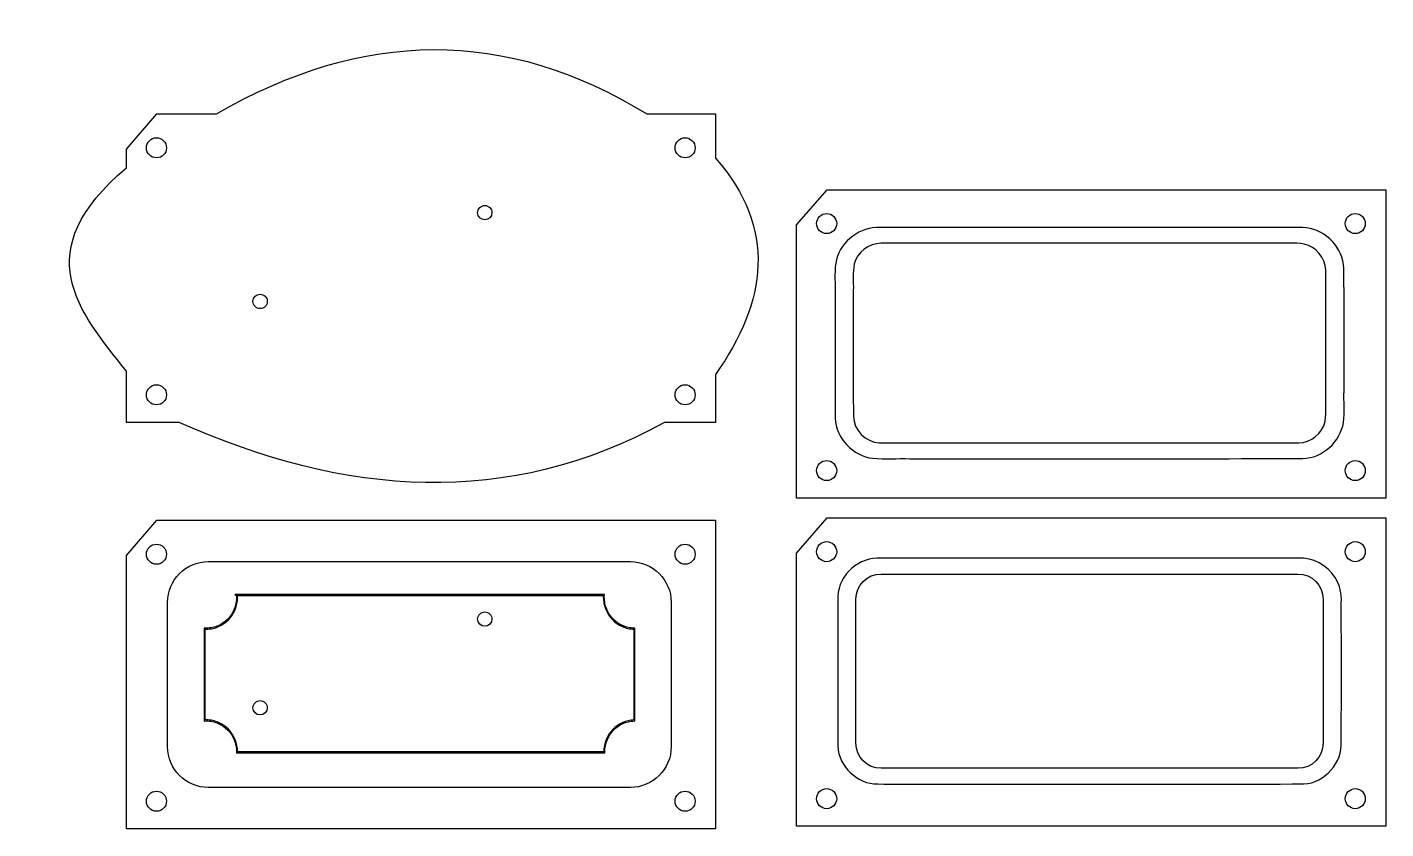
# Model space of a CAD drawing. Extents: x -5 to 265, y 9 to 298.
# Drawn here: x -4.7 to 264.6, y 139.4 to 298.2 of the extents above; entities that cross this region are included whole.
import ezdxf

# ---------------------------------------------------------------- set-up
doc = ezdxf.new("R2010")
doc.units = 0
doc.layers.add('Layer_1', color=7, linetype='CONTINUOUS')

msp = doc.modelspace()

# ---------------------------------------------------------------- linework, layer by layer
at = {"layer": 'Layer_1', "color": 7}
for points in [[(14.996174, 274.008659), (21.029471, 281.00184), (32.851789, 281.00184)], [(118.13582, 281.00184), (131.77763, 281.00184), (131.77763, 272.233989)], [(14.996174, 270.308569), (14.996174, 274.008659)], [(25.435909, 219.880349), (14.996174, 219.880349), (14.996174, 230.057509)], [(131.77763, 229.363069), (131.77763, 219.880349), (121.63041, 219.880349)]]:
    msp.add_lwpolyline(points, dxfattribs=at)
for points in [[(22.932714, 274.289749)], [(127.70913, 274.289749)], [(147.82893, 258.991248), (153.86222, 265.984438), (264.61036, 265.984438), (264.61036, 204.862937), (147.82893, 204.862937)], [(87.447139, 261.427139)], [(155.76547, 259.272338)], [(260.54186, 259.272338)], [(42.909449, 243.854489)], [(22.932714, 225.349429)], [(127.70913, 225.349429)], [(155.76547, 210.332017)], [(260.54186, 210.332017)], [(14.996174, 193.48387), (21.029471, 200.477079), (32.851789, 200.477079), (118.13582, 200.477079), (131.77763, 200.477079), (131.77763, 139.35556), (14.996174, 139.35556)], [(147.82893, 193.98631), (153.86222, 200.979502), (264.61036, 200.979502), (264.61036, 139.858), (147.82893, 139.858)], [(155.76547, 194.2674)], [(260.54186, 194.2674)], [(22.932714, 193.76496)], [(127.70913, 193.76496)], [(36.505037, 185.75521), (36.811677, 185.5931), (36.823397, 185.25912), (36.815597, 184.94271), (36.792157, 184.63021), (36.753097, 184.32357), (36.700367, 184.02084), (36.633957, 183.72396), (36.553877, 183.43295), (36.352705, 182.86849), (36.100752, 182.33138), (35.801923, 181.82552), (35.458173, 181.35287), (35.071455, 180.91732), (34.647627, 180.52084), (34.186689, 180.16732), (33.694502, 179.85873), (33.171064, 179.60091), (32.901533, 179.49154), (32.624189, 179.39384), (32.340986, 179.31184), (32.051923, 179.24344), (31.757002, 179.18874), (31.458173, 179.14964), (31.155439, 179.12624), (30.848799, 179.11824), (30.395673, 179.14164), (30.395673, 160.71195), (30.848799, 160.72755), (31.155439, 160.71955), (31.458173, 160.69615), (31.757002, 160.65705), (32.051923, 160.60435), (32.340986, 160.53405), (32.624189, 160.45205), (32.901533, 160.35635), (33.171064, 160.24698), (33.694502, 159.98721), (34.186689, 159.68057), (34.647627, 159.32706), (35.071455, 158.93057), (35.458173, 158.49503), (35.801923, 158.02237), (36.100752, 157.51456), (36.352705, 156.9794), (36.553877, 156.41299), (36.633957, 156.12393), (36.700367, 155.8251), (36.753097, 155.52432), (36.792157, 155.21573), (36.815597, 154.90323), (36.823397, 154.58878), (36.813597, 154.41885), (109.82142, 154.41885), (109.81542, 154.58878), (109.82342, 154.89737), (109.84492, 155.20401), (109.93282, 155.80362), (110.0754, 156.3837), (110.27071, 156.93839), (110.5129, 157.46768), (110.80392, 157.96964), (111.1379, 158.43839), (111.5129, 158.87198), (111.92501, 159.26651), (112.37227, 159.62198), (112.85079, 159.93253), (113.36056, 160.1962), (113.89571, 160.40909), (114.45626, 160.5712), (114.74337, 160.6298), (115.03438, 160.6767), (115.33321, 160.706), (115.73165, 160.7275), (115.73165, 179.11812), (115.32735, 179.13372), (115.02462, 179.15912), (114.7297, 179.20012), (114.43673, 179.25672), (114.14962, 179.32702), (113.87032, 179.41102), (113.3254, 179.62001), (112.80782, 179.87977), (112.31954, 180.18837), (111.86446, 180.54188), (111.44454, 180.93837), (111.06173, 181.37391), (110.72188, 181.84462), (110.42501, 182.34852), (110.17696, 182.88368), (109.97774, 183.44422), (109.83126, 184.03016), (109.78046, 184.33094), (109.74336, 184.63563), (109.71996, 184.94618), (109.71196, 185.25868), (109.73536, 185.75477)], [(37.012852, 185.55602), (109.52459, 185.55602), (109.51089, 185.2611), (109.51889, 184.93688), (109.54429, 184.61657), (109.58339, 184.30212), (109.63609, 183.98962), (109.78648, 183.38805), (109.99156, 182.80798), (110.24937, 182.25719), (110.55406, 181.73571), (110.90562, 181.24938), (111.30015, 180.80016), (111.73374, 180.39001), (112.20445, 180.02477), (112.71031, 179.70641), (113.24546, 179.43688), (113.80601, 179.22204), (114.09702, 179.13414), (114.3939, 179.06184), (114.69663, 179.00324), (115.00327, 178.96024), (115.31382, 178.93294), (115.53062, 178.92494), (115.53062, 160.91713), (115.31773, 160.90543), (115.00913, 160.87423), (114.7064, 160.82733), (114.40757, 160.76483), (113.8314, 160.59881), (113.27671, 160.37811), (112.75132, 160.10467), (112.25523, 159.78436), (111.79234, 159.41717), (111.36656, 159.00897), (110.97984, 158.5617), (110.63609, 158.07733), (110.33531, 157.5617), (110.08531, 157.01483), (109.88413, 156.44061), (109.7357, 155.84295), (109.6459, 155.22576), (109.6225, 154.90741), (109.6145, 154.6203), (37.022615, 154.6203), (37.014815, 154.91326), (36.991375, 155.23553), (36.952315, 155.55389), (36.897625, 155.86444), (36.829265, 156.17108), (36.745285, 156.47381), (36.538254, 157.05584), (36.278488, 157.60858), (35.969894, 158.13201), (35.614425, 158.6203), (35.215988, 159.06951), (34.776535, 159.47967), (34.301925, 159.84491), (33.79216, 160.16326), (33.253097, 160.42889), (32.971847, 160.54412), (32.684738, 160.64372), (32.391769, 160.72772), (32.092941, 160.80002), (31.788254, 160.85472), (31.47966, 160.89572), (31.165207, 160.92112), (30.846847, 160.92912), (30.596847, 160.91912), (30.596847, 178.93084), (30.846847, 178.91914), (31.165207, 178.92714), (31.47966, 178.95254), (31.788254, 178.99164), (32.092941, 179.04824), (32.391769, 179.11854), (32.684738, 179.20444), (32.971847, 179.30404), (33.253097, 179.41732), (33.79216, 179.6849), (34.301925, 180.00326), (34.776535, 180.36849), (35.215988, 180.7767), (35.614425, 181.22787), (35.969894, 181.71615), (36.278488, 182.23763), (36.538254, 182.79232), (36.745285, 183.3724), (36.829265, 183.67513), (36.897625, 183.98177), (36.952315, 184.29427), (36.991375, 184.61068), (37.014815, 184.93295), (37.022615, 185.25912)], [(36.952302, 185.73571), (36.932772, 185.65561), (36.909332, 185.65361)], [(87.447139, 180.90235)], [(42.909449, 163.3297)], [(22.932714, 144.82464)], [(127.70913, 144.82464)], [(155.76547, 145.32708)], [(260.54186, 145.32708)]]:
    msp.add_lwpolyline(points, close=True, dxfattribs=at)
at = {"layer": 'Layer_1', "color": 1}
for points in [[(163.61899, 258.488726)], [(163.74408, 192.95562)]]:
    msp.add_lwpolyline(points, close=True, dxfattribs=at)
at = {"layer": 'Layer_1', "color": 5}
for points in [[(164.53127, 255.373005)], [(252.1832, 184.84001), (252.1832, 181.27751), (252.1832, 177.71501), (252.1832, 174.15251), (252.1832, 170.59001), (252.1832, 167.02751), (252.1832, 163.46501), (252.1832, 159.90251), (252.1832, 156.34001), (252.08197, 155.32987), (251.79147, 154.39017), (251.33154, 153.54069), (250.72194, 152.80126), (249.98251, 152.19167), (249.13303, 151.73173), (248.19331, 151.44124), (247.18318, 151.34001), (236.85819, 151.34001), (226.53319, 151.34001), (216.20819, 151.34001), (205.8832, 151.34001), (195.5582, 151.34001), (185.2332, 151.34001), (174.90821, 151.34001), (164.58321, 151.34001), (163.57307, 151.44124), (162.63336, 151.73173), (161.78389, 152.19167), (161.04446, 152.80126), (160.43487, 153.54069), (159.97493, 154.39017), (159.68444, 155.32987), (159.58321, 156.34001), (159.58321, 159.90251), (159.58321, 163.46501), (159.58321, 167.02751), (159.58321, 170.59001), (159.58321, 174.15251), (159.58321, 177.71501), (159.58321, 181.27751), (159.58321, 184.84001), (159.68444, 185.85015), (159.97493, 186.78986), (160.43487, 187.63933), (161.04446, 188.37876), (161.78389, 188.98834), (162.63336, 189.44828), (163.57307, 189.73877), (164.58321, 189.84), (174.90821, 189.84), (185.2332, 189.84), (195.5582, 189.84), (205.8832, 189.84), (216.20819, 189.84), (226.53319, 189.84), (236.85819, 189.84), (247.18318, 189.84), (248.19331, 189.73877), (249.13303, 189.44828), (249.98251, 188.98834), (250.72194, 188.37876), (251.33154, 187.63933), (251.79147, 186.78986), (252.08197, 185.85015)]]:
    msp.add_lwpolyline(points, close=True, dxfattribs=at)
at = {"layer": 'Layer_1', "color": 1}
for points in [[(31.212493, 192.29079), (114.88647, 192.29079)], [(23.138275, 155.61605), (23.138275, 184.21462)], [(122.96265, 184.21462), (122.96265, 155.61605)], [(114.88647, 147.54183), (31.212493, 147.54183)]]:
    msp.add_lwpolyline(points, dxfattribs=at)
at = {"layer": 'Layer_1', "color": 7}
for points in [[(32.851789, 281.00184), (61.797199, 297.779581), (90.237668, 298.183701), (118.13582, 281.00184)], [(18.9579, 274.289749), (18.957899, 274.816843), (19.167286, 275.322348), (19.539997, 275.69506)], [(19.539997, 275.69506), (19.912708, 276.067772), (20.418213, 276.277159), (20.945307, 276.277159)], [(20.945307, 276.277159), (21.472401, 276.277159), (21.977906, 276.067772), (22.350617, 275.69506)], [(22.350617, 275.69506), (22.723328, 275.322348), (22.932715, 274.816843), (22.932714, 274.289749)], [(123.73432, 274.289749), (123.734318, 275.387362), (124.624107, 276.277155), (125.72172, 276.277159)], [(125.72172, 276.277159), (126.248814, 276.27716), (126.75432, 276.067773), (127.127032, 275.695061)], [(127.127032, 275.695061), (127.499744, 275.322349), (127.709131, 274.816843), (127.70913, 274.289749)], [(20.945307, 272.302349), (19.847695, 272.302349), (18.957904, 273.192137), (18.9579, 274.289749)], [(22.932714, 274.289749), (22.93271, 273.192137), (22.042919, 272.302349), (20.945307, 272.302349)], [(125.72172, 272.302349), (124.624111, 272.302353), (123.734324, 273.19214), (123.73432, 274.289749)], [(127.70913, 274.289749), (127.709126, 273.192136), (126.819333, 272.302347), (125.72172, 272.302349)], [(131.77763, 272.233989), (144.00094, 258.247619), (141.89586, 243.904969), (131.77763, 229.363069)], [(14.996174, 230.057509), (5.443003, 241.936579), (-4.68205, 253.723599), (14.996174, 270.308569)], [(84.601583, 261.427139), (84.601582, 261.804484), (84.751481, 262.166373), (85.018304, 262.433196)], [(86.024361, 260.004369), (85.238585, 260.004369), (84.601587, 260.641363), (84.601583, 261.427139)], [(85.018304, 262.433196), (85.285127, 262.70002), (85.647016, 262.849919), (86.024361, 262.849919)], [(86.024361, 262.849919), (86.401706, 262.849919), (86.763595, 262.70002), (87.030418, 262.433196)], [(87.447139, 261.427139), (87.447135, 260.641363), (86.810137, 260.004369), (86.024361, 260.004369)], [(87.030418, 262.433196), (87.297241, 262.166373), (87.44714, 261.804484), (87.447139, 261.427139)], [(152.372748, 260.67765), (152.74546, 261.050362), (153.250966, 261.259749), (153.77806, 261.259748)], [(153.77806, 261.259748), (154.305154, 261.259749), (154.81066, 261.050362), (155.183372, 260.67765)], [(256.56705, 259.272338), (256.567048, 260.369951), (257.456837, 261.259744), (258.55445, 261.259748)], [(258.55445, 261.259748), (259.081544, 261.259749), (259.58705, 261.050362), (259.959762, 260.67765)], [(151.79065, 259.272338), (151.790649, 259.799432), (152.000036, 260.304938), (152.372748, 260.67765)], [(153.77806, 257.284937), (152.680447, 257.284935), (151.790653, 258.174725), (151.79065, 259.272338)], [(155.76547, 259.272338), (155.765467, 258.174725), (154.875673, 257.284935), (153.77806, 257.284937)], [(155.183372, 260.67765), (155.556084, 260.304938), (155.765471, 259.799432), (155.76547, 259.272338)], [(258.55445, 257.284937), (257.45684, 257.284941), (256.567053, 258.174728), (256.56705, 259.272338)], [(260.54186, 259.272338), (260.541857, 258.174725), (259.652063, 257.284935), (258.55445, 257.284937)], [(259.959762, 260.67765), (260.332474, 260.304938), (260.541861, 259.799432), (260.54186, 259.272338)], [(40.480614, 244.860546), (40.747437, 245.12737), (41.109326, 245.277269), (41.486671, 245.277269)], [(41.486671, 245.277269), (41.864016, 245.277269), (42.225905, 245.12737), (42.492728, 244.860546)], [(40.063893, 243.854489), (40.063892, 244.231834), (40.213791, 244.593723), (40.480614, 244.860546)], [(40.480614, 242.848432), (40.213791, 243.115255), (40.063892, 243.477144), (40.063893, 243.854489)], [(41.486671, 242.431709), (41.109326, 242.431709), (40.747437, 242.581608), (40.480614, 242.848432)], [(42.492728, 242.848432), (42.225905, 242.581608), (41.864016, 242.431709), (41.486671, 242.431709)], [(42.492728, 244.860546), (42.759551, 244.593723), (42.90945, 244.231834), (42.909449, 243.854489)], [(42.909449, 243.854489), (42.90945, 243.477144), (42.759551, 243.115255), (42.492728, 242.848432)], [(18.9579, 225.349429), (18.957899, 225.876523), (19.167286, 226.382028), (19.539997, 226.75474)], [(19.539997, 226.75474), (19.912708, 227.127452), (20.418213, 227.336839), (20.945307, 227.336839)], [(20.945307, 227.336839), (21.472401, 227.336839), (21.977906, 227.127452), (22.350617, 226.75474)], [(22.350617, 226.75474), (22.723328, 226.382028), (22.932715, 225.876523), (22.932714, 225.349429)], [(123.73432, 225.349429), (123.734318, 226.447042), (124.624107, 227.336835), (125.72172, 227.336839)], [(125.72172, 227.336839), (126.248814, 227.33684), (126.75432, 227.127453), (127.127032, 226.754741)], [(127.127032, 226.754741), (127.499744, 226.382029), (127.709131, 225.876523), (127.70913, 225.349429)], [(20.945307, 223.362029), (19.847695, 223.362029), (18.957904, 224.251817), (18.9579, 225.349429)], [(22.932714, 225.349429), (22.93271, 224.251817), (22.042919, 223.362029), (20.945307, 223.362029)], [(125.72172, 223.362029), (124.624111, 223.362033), (123.734324, 224.25182), (123.73432, 225.349429)], [(127.70913, 225.349429), (127.709126, 224.251816), (126.819333, 223.362027), (125.72172, 223.362029)], [(121.63041, 219.880349), (90.651596, 202.782519), (58.435195, 205.168779), (25.435909, 219.880349)], [(151.79065, 210.332017), (151.790649, 210.859111), (152.000036, 211.364617), (152.372748, 211.737329)], [(153.77806, 208.344617), (152.680447, 208.344615), (151.790654, 209.234404), (151.79065, 210.332017)], [(152.372748, 211.737329), (152.74546, 212.110041), (153.250966, 212.319428), (153.77806, 212.319427)], [(153.77806, 212.319427), (154.305154, 212.319428), (154.81066, 212.110041), (155.183372, 211.737329)], [(155.76547, 210.332017), (155.765466, 209.234404), (154.875673, 208.344615), (153.77806, 208.344617)], [(155.183372, 211.737329), (155.556084, 211.364617), (155.765471, 210.859111), (155.76547, 210.332017)], [(256.56705, 210.332017), (256.567048, 211.42963), (257.456837, 212.319423), (258.55445, 212.319427)], [(258.55445, 208.344617), (257.456841, 208.344621), (256.567054, 209.234408), (256.56705, 210.332017)], [(258.55445, 212.319427), (259.081544, 212.319428), (259.58705, 212.110041), (259.959762, 211.737329)], [(260.54186, 210.332017), (260.541856, 209.234404), (259.652063, 208.344615), (258.55445, 208.344617)], [(259.959762, 211.737329), (260.332474, 211.364617), (260.541861, 210.859111), (260.54186, 210.332017)], [(18.9579, 193.76496), (18.957897, 194.292055), (19.167282, 194.797563), (19.539993, 195.170277)], [(19.539993, 195.170277), (19.912705, 195.542991), (20.418212, 195.75238), (20.945307, 195.75238)], [(20.945307, 195.75238), (21.472402, 195.75238), (21.977909, 195.542991), (22.350621, 195.170277)], [(22.350621, 195.170277), (22.723332, 194.797563), (22.932717, 194.292055), (22.932714, 193.76496)], [(123.73432, 193.76496), (123.734317, 194.292054), (123.943701, 194.797561), (124.316411, 195.170275)], [(124.316411, 195.170275), (124.689121, 195.542989), (125.194626, 195.752378), (125.72172, 195.75238)], [(125.72172, 195.75238), (126.248816, 195.752381), (126.754323, 195.542992), (127.127036, 195.170278)], [(127.127036, 195.170278), (127.499748, 194.797564), (127.709133, 194.292056), (127.70913, 193.76496)], [(151.79065, 194.2674), (151.790649, 194.794494), (152.000036, 195.3), (152.372748, 195.672712)], [(153.77806, 192.28), (152.680447, 192.279998), (151.790654, 193.169787), (151.79065, 194.2674)], [(152.372748, 195.672712), (152.74546, 196.045424), (153.250966, 196.254811), (153.77806, 196.25481)], [(153.77806, 196.25481), (154.305154, 196.254811), (154.81066, 196.045424), (155.183372, 195.672712)], [(155.76547, 194.2674), (155.765466, 193.169787), (154.875673, 192.279998), (153.77806, 192.28)], [(155.183372, 195.672712), (155.556084, 195.3), (155.765471, 194.794494), (155.76547, 194.2674)], [(256.56705, 194.2674), (256.567048, 195.365013), (257.456837, 196.254806), (258.55445, 196.25481)], [(258.55445, 192.28), (257.456841, 192.280004), (256.567054, 193.169791), (256.56705, 194.2674)], [(258.55445, 196.25481), (259.081544, 196.254811), (259.58705, 196.045424), (259.959762, 195.672712)], [(260.54186, 194.2674), (260.541856, 193.169787), (259.652063, 192.279998), (258.55445, 192.28)], [(259.959762, 195.672712), (260.332474, 195.3), (260.541861, 194.794494), (260.54186, 194.2674)], [(20.945307, 191.77756), (19.847695, 191.77756), (18.957904, 192.667348), (18.9579, 193.76496)], [(22.932714, 193.76496), (22.93271, 192.667348), (22.042919, 191.77756), (20.945307, 191.77756)], [(125.72172, 191.77756), (124.624111, 191.777564), (123.734324, 192.667351), (123.73432, 193.76496)], [(127.70913, 193.76496), (127.709126, 192.667347), (126.819333, 191.777558), (125.72172, 191.77756)], [(84.601583, 180.90235), (84.601582, 181.279695), (84.751481, 181.641584), (85.018304, 181.908407)], [(86.024361, 179.47958), (85.238585, 179.47958), (84.601587, 180.116574), (84.601583, 180.90235)], [(85.018304, 181.908407), (85.285127, 182.175231), (85.647016, 182.32513), (86.024361, 182.32513)], [(86.024361, 182.32513), (86.401706, 182.32513), (86.763595, 182.175231), (87.030418, 181.908407)], [(87.447139, 180.90235), (87.447135, 180.116574), (86.810137, 179.47958), (86.024361, 179.47958)], [(87.030418, 181.908407), (87.297241, 181.641584), (87.44714, 181.279695), (87.447139, 180.90235)], [(40.063893, 163.3297), (40.063892, 163.707045), (40.213791, 164.068934), (40.480614, 164.335757)], [(40.480614, 164.335757), (40.747437, 164.602581), (41.109326, 164.75248), (41.486671, 164.75248)], [(41.486671, 164.75248), (41.864016, 164.75248), (42.225905, 164.602581), (42.492728, 164.335757)], [(42.492728, 164.335757), (42.759551, 164.068934), (42.90945, 163.707045), (42.909449, 163.3297)], [(41.486671, 161.90693), (40.700895, 161.90693), (40.063897, 162.543924), (40.063893, 163.3297)], [(42.909449, 163.3297), (42.909445, 162.543924), (42.272447, 161.90693), (41.486671, 161.90693)], [(18.9579, 144.82464), (18.957899, 145.351734), (19.167286, 145.857239), (19.539997, 146.229951)], [(19.539997, 146.229951), (19.912708, 146.602663), (20.418213, 146.81205), (20.945307, 146.81205)], [(20.945307, 146.81205), (21.472401, 146.81205), (21.977906, 146.602663), (22.350617, 146.229951)], [(22.350617, 146.229951), (22.723328, 145.857239), (22.932715, 145.351734), (22.932714, 144.82464)], [(123.73432, 144.82464), (123.734318, 145.922253), (124.624107, 146.812046), (125.72172, 146.81205)], [(125.72172, 146.81205), (126.248814, 146.812051), (126.75432, 146.602664), (127.127032, 146.229952)], [(127.127032, 146.229952), (127.499744, 145.85724), (127.709131, 145.351734), (127.70913, 144.82464)], [(151.79065, 145.32708), (151.790649, 145.854174), (152.000036, 146.35968), (152.372748, 146.732392)], [(152.372748, 146.732392), (152.74546, 147.105104), (153.250966, 147.314491), (153.77806, 147.31449)], [(153.77806, 147.31449), (154.305154, 147.314491), (154.81066, 147.105104), (155.183372, 146.732392)], [(155.183372, 146.732392), (155.556084, 146.35968), (155.765471, 145.854174), (155.76547, 145.32708)], [(256.56705, 145.32708), (256.567048, 146.424693), (257.456837, 147.314486), (258.55445, 147.31449)], [(258.55445, 147.31449), (259.081544, 147.314491), (259.58705, 147.105104), (259.959762, 146.732392)], [(259.959762, 146.732392), (260.332474, 146.35968), (260.541861, 145.854174), (260.54186, 145.32708)], [(20.945307, 142.83724), (19.847695, 142.83724), (18.957904, 143.727028), (18.9579, 144.82464)], [(22.932714, 144.82464), (22.93271, 143.727028), (22.042919, 142.83724), (20.945307, 142.83724)], [(125.72172, 142.83724), (124.624111, 142.837244), (123.734324, 143.727031), (123.73432, 144.82464)], [(127.70913, 144.82464), (127.709126, 143.727027), (126.819333, 142.837238), (125.72172, 142.83724)], [(153.77806, 143.33968), (152.680447, 143.339678), (151.790654, 144.229467), (151.79065, 145.32708)], [(155.76547, 145.32708), (155.765466, 144.229467), (154.875673, 143.339678), (153.77806, 143.33968)], [(258.55445, 143.33968), (257.456841, 143.339684), (256.567054, 144.229471), (256.56705, 145.32708)], [(260.54186, 145.32708), (260.541856, 144.229467), (259.652063, 143.339678), (258.55445, 143.33968)]]:
    msp.add_open_spline(points, degree=3, dxfattribs=at)
at = {"layer": 'Layer_1', "color": 1}
for points in [[(248.91242, 258.413866), (246.65638, 258.607839), (244.3817, 258.445026), (242.11861, 258.498526)], [(163.61904, 258.488755), (159.72839, 258.354535), (156.21134, 255.251832), (155.57927, 251.41309)], [(242.11861, 258.498526), (215.95211, 258.492026), (189.7853, 258.511556), (163.61899, 258.488726)], [(256.30472, 250.447844), (256.11575, 254.406673), (252.84319, 257.924863), (248.91242, 258.413866)], [(155.57927, 251.41309), (155.28863, 249.355851), (155.51097, 247.264089), (155.4413, 245.193052)], [(256.32412, 226.095402), (256.31112, 234.212696), (256.35012, 242.331462), (256.30472, 250.447844)], [(155.4413, 245.193052), (155.4556, 237.042442), (155.4127, 228.890224), (155.4626, 220.74061)], [(256.20463, 219.877902), (256.46333, 221.93684), (256.25913, 224.024975), (256.32412, 226.095402)], [(155.4626, 220.74061), (155.64928, 216.748433), (158.9798, 213.206999), (162.95015, 212.763545)], [(248.17373, 212.703605), (252.0896, 212.849281), (255.61768, 216.005119), (256.20463, 219.877902)], [(162.95015, 212.763545), (165.37477, 212.595879), (167.81455, 212.739675), (170.24481, 212.691885)], [(170.24481, 212.691885), (196.22103, 212.699685), (222.19793, 212.676255), (248.17373, 212.703605)], [(23.138275, 184.21462), (23.138275, 188.65217), (26.774132, 192.29079), (31.212493, 192.29079)], [(114.88647, 192.29079), (119.32484, 192.29079), (122.96265, 188.65297), (122.96265, 184.21462)], [(163.74404, 192.95555), (159.48589, 192.90235), (155.71441, 188.91516), (155.99125, 184.64579)], [(247.21791, 192.95962), (219.39329, 192.96862), (191.56869, 192.96662), (163.74408, 192.95562)], [(254.57376, 189.13722), (253.0342, 191.60346), (250.13845, 193.17399), (247.21791, 192.95962)], [(255.78526, 184.11488), (255.86416, 185.8615), (255.56001, 187.66167), (254.57376, 189.13722)], [(155.99125, 184.64579), (155.95865, 175.00498), (155.95315, 165.36274), (155.98625, 155.72269)], [(255.77166, 156.63135), (255.81996, 165.79237), (255.79026, 174.95392), (255.78526, 184.11488)], [(248.348, 148.2405), (252.51544, 148.47673), (256.09044, 152.44211), (255.77166, 156.63135)], [(31.212493, 147.54183), (26.774933, 147.54183), (23.138275, 151.17849), (23.138275, 155.61605)], [(122.96265, 155.61605), (122.96265, 151.1777), (119.32404, 147.54183), (114.88647, 147.54183)], [(155.98625, 155.72269), (156.20896, 151.703), (159.85891, 148.16304), (163.91874, 148.239)], [(163.91874, 148.239), (167.16493, 148.1696), (170.41349, 148.247), (173.66083, 148.2151)], [(173.66083, 148.2151), (198.55641, 148.2191), (223.45319, 148.1985), (248.348, 148.2405)]]:
    msp.add_open_spline(points, degree=3, dxfattribs=at)
at = {"layer": 'Layer_1', "color": 5}
for points in [[(164.53125, 255.373047), (162.12295, 255.364547), (159.83639, 253.63403), (159.26162, 251.282519)], [(242.48361, 255.375005), (216.49952, 255.373705), (190.51523, 255.377605), (164.53127, 255.373005)], [(248.42939, 255.225299), (246.46857, 255.530727), (244.46314, 255.306349), (242.48361, 255.375005)], [(252.69094, 250.097438), (252.63004, 252.512238), (250.78527, 254.712257), (248.42939, 255.225299)], [(159.26162, 251.282519), (158.86513, 249.552284), (159.13336, 247.74592), (159.05469, 245.983203)], [(252.71294, 226.108208), (252.69824, 234.104257), (252.74234, 242.103189), (252.69094, 250.097438)], [(159.05469, 245.983203), (159.06909, 237.687125), (159.02589, 229.388289), (159.07629, 221.093931)], [(252.56323, 220.097983), (252.86908, 222.080289), (252.64443, 224.107165), (252.71294, 226.108208)], [(159.07629, 221.093931), (159.12799, 218.373557), (161.49355, 215.946416), (164.21621, 215.849381)], [(247.3359, 215.828181), (249.78565, 215.856791), (252.04373, 217.704714), (252.56323, 220.097983)], [(164.21621, 215.849381), (169.04369, 215.772011), (173.87812, 215.838621), (178.70825, 215.816411)], [(178.70825, 215.816411), (201.58395, 215.824211), (224.46112, 215.800721), (247.3359, 215.828181)]]:
    msp.add_open_spline(points, degree=3, dxfattribs=at)

doc.saveas('drawing.dxf')
